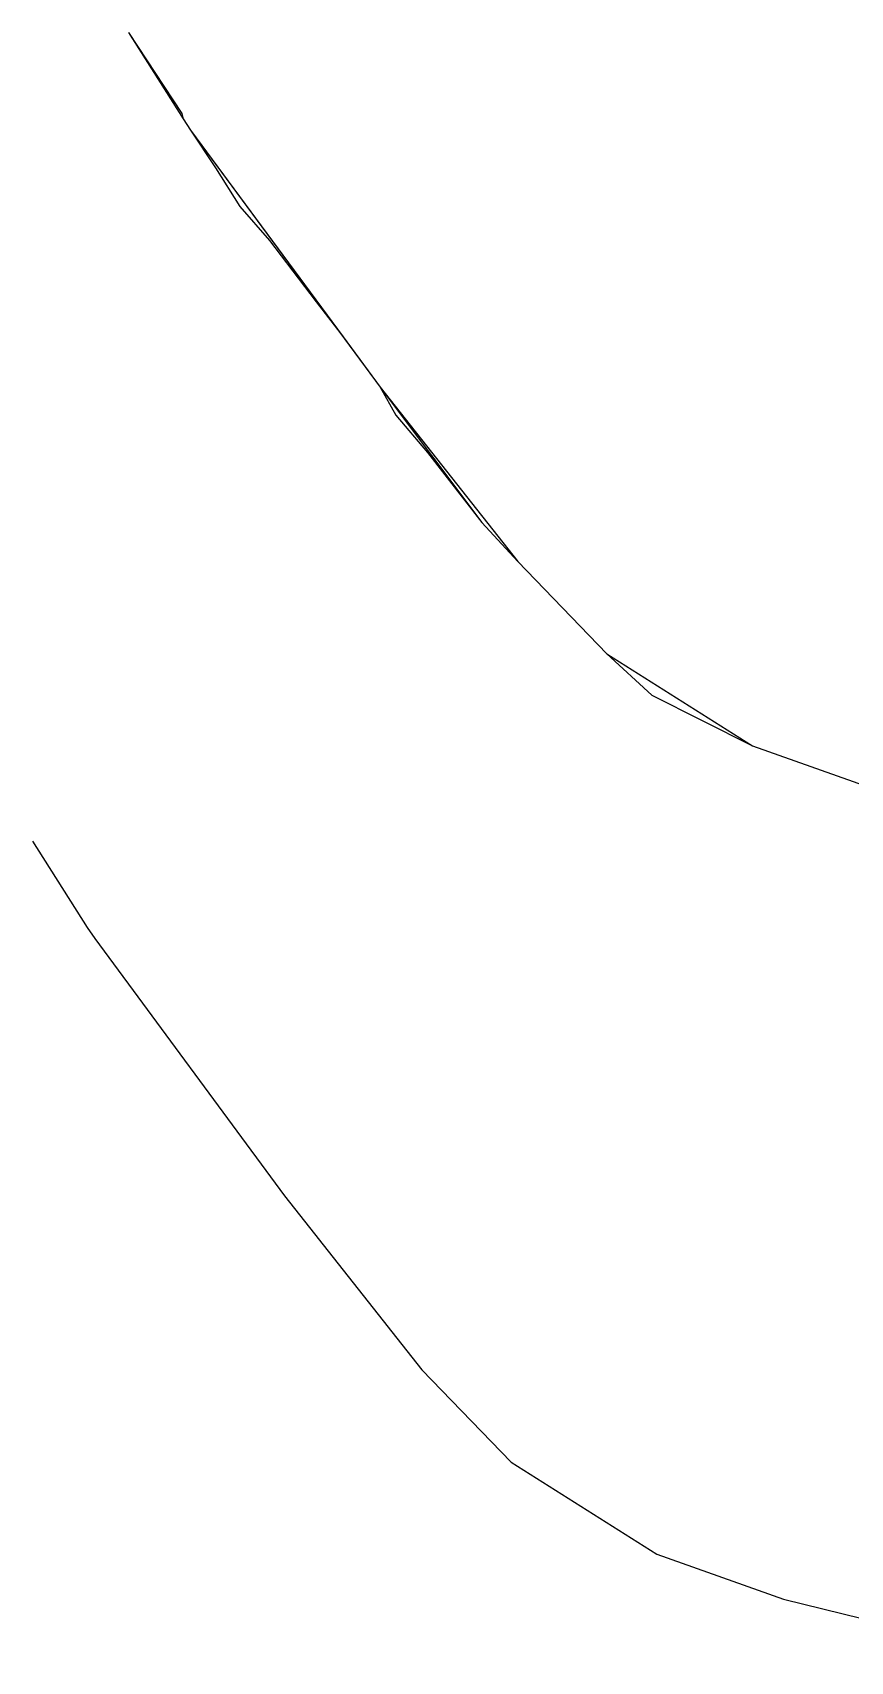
# Model space of a CAD drawing. Header units: inches. Extents: x -25 to 91, y -83 to 44.
# Drawn here: x -25 to 4.8, y -83.1 to -23.6 of the extents above; entities that cross this region are included whole.
import ezdxf

# ---------------------------------------------------------------- set-up
doc = ezdxf.new("R2010")
doc.units = ezdxf.units.IN
doc.header["$MEASUREMENT"] = 0
doc.layers.get('0').update_dxf_attribs({"color": 1})

msp = doc.modelspace()

# ---------------------------------------------------------------- linework, layer by layer
at = {"color": 2}
msp.add_lwpolyline([(-21.53713, -23.64431), (-21.53713, -23.64431), (-19.59054, -26.59169), (-19.54203, -26.79382), (-19.27079, -27.20424), (-18.36191, -28.5747), (-17.46493, -29.98675), (-16.3867, -31.23298), (-14.6878, -33.46642), (-13.69432, -34.74876), (-12.3476, -36.58637), (-11.77094, -37.59712), (-10.62737, -38.96103), (-8.63304, -41.52), (-7.32738, -42.94055), (-4.07452, -46.30897), (-2.43501, -47.81541), (1.24066, -49.66543), (5.8683, -51.30401)], dxfattribs=at)
at = {"color": 3}
for points in [[(-21.5371, -23.6443, 0), (-19.5905, -26.5917, 0), (-19.542, -26.7938, 0), (-19.2708, -27.2042, 0), (-13.6943, -34.7488, 0), (-12.3476, -36.5864, 0), (-8.633, -41.52, 0), (-7.3274, -42.9406, 0), (-4.0745, -46.309, 0), (-2.435, -47.8154, 0), (1.2407, -49.6654, 0), (5.8683, -51.304, 0), (14.4793, -53.4168, 0), (19.4281, -53.5757, 0), (26.3877, -53.4963, 0), (29.7435, -52.9373, 0), (33.2858, -52.8841, 0), (34.6556, -53.2066, 0)], [(-21.5371, -23.6443, 0), (-19.5905, -26.5917, 0), (-19.542, -26.7938, 0), (-19.2708, -27.2042, 0), (-12.3476, -36.5864, 0), (-8.633, -41.52, 0), (-7.3274, -42.9406, 0), (-4.0745, -46.309, 0), (-2.435, -47.8154, 0), (1.2407, -49.6654, 0), (5.8683, -51.304, 0), (14.4793, -53.4168, 0), (19.4281, -53.5757, 0), (26.3877, -53.4963, 0), (29.7435, -52.9373, 0), (33.2858, -52.8841, 0), (34.6556, -53.2066, 0)]]:
    msp.add_polyline3d(points, dxfattribs=at)
at = {"color": 4}
msp.add_polyline3d([(-21.5371, -23.6443, 0), (-19.542, -26.7938, 0), (-19.2708, -27.2042, 0), (-12.3476, -36.5864, 0), (-8.633, -41.52, 0), (-7.3274, -42.9406, 0), (-4.0745, -46.309, 0), (-2.435, -47.8154, 0), (1.2407, -49.6654, 0), (5.8683, -51.304, 0), (14.4793, -53.4168, 0), (19.4281, -53.5757, 0), (26.3877, -53.4963, 0), (29.7435, -52.9373, 0), (33.2858, -52.8841, 0), (34.6556, -53.2066, 0)], dxfattribs=at)
at = {"color": 6}
for points in [[(-21.5371, -23.6443, 0), (-19.542, -26.7938, 0), (-19.2708, -27.2042, 0), (-12.3476, -36.5864, 0), (-7.3274, -42.9406, 0), (-4.0745, -46.309, 0), (1.2407, -49.6654, 0), (5.8683, -51.304, 0), (14.4793, -53.4168, 0), (19.4281, -53.5757, 0), (29.7435, -52.9373, 0), (34.6556, -53.2066, 0)], [(-25.03256, -53.13872, 0), (-23.03746, -56.28822, 0), (-22.76626, -56.69862, 0), (-15.84306, -66.08082, 0), (-10.82286, -72.43502, 0), (-7.56996, -75.80342, 0), (-2.25476, -79.15982, 0), (2.37284, -80.79842, 0), (10.98384, -82.91122, 0), (15.93264, -83.07012, 0), (26.24804, -82.43172, 0), (31.16014, -82.70102, 0)]]:
    msp.add_polyline3d(points, dxfattribs=at)

doc.saveas('drawing.dxf')
